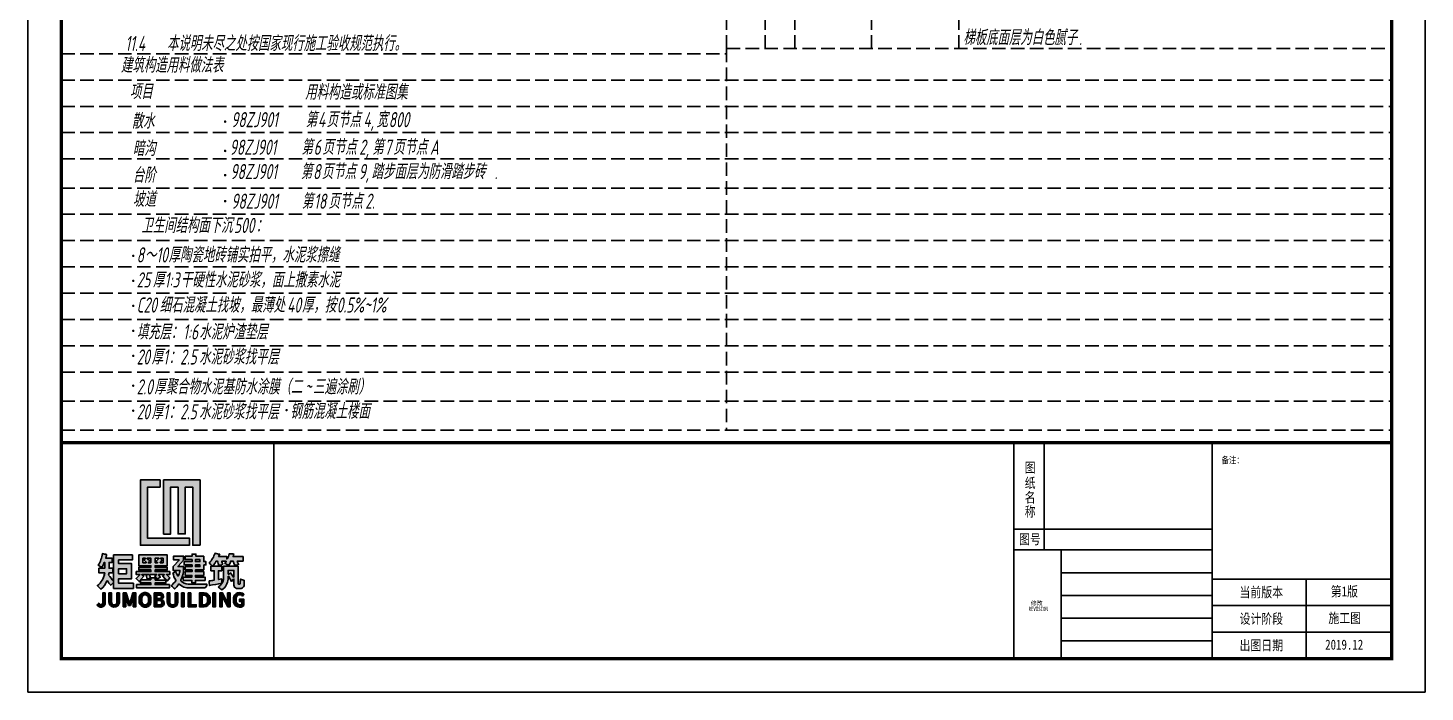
# Model space of a CAD drawing. Header units: millimetres. Extents: x -807114 to 558292, y -468455 to -61603.
# Drawn here: x -581947 to -556163, y -153636 to -141371 of the extents above; entities that cross this region are included whole.
import ezdxf
from ezdxf.enums import TextEntityAlignment as Align

# ---------------------------------------------------------------- set-up
doc = ezdxf.new("R2010")
doc.units = ezdxf.units.MM
doc.header["$LTSCALE"] = 1000
doc.linetypes.add('DASH', pattern=[0.35, 0.25, -0.1])
for name, color, linetype in [('PUB_TEXT', 3, 'Continuous'), ('PUB_TITLE', 4, 'Continuous'), ('标注1', 7, 'Continuous')]:
    doc.layers.add(name, color=color, linetype=linetype)
doc.styles.add('TEXT', font='gbeitc.shx', dxfattribs={"width": 0.85, "bigfont": 'hztxt.shx'})
doc.styles.add('ZDBOX', font='simsun.ttc', dxfattribs={"width": 0.7})
doc.styles.add('宋体', font='simsun.ttc', dxfattribs={"width": 0.8})

# ---------------------------------------------------------------- blocks, each defined once
blk = doc.blocks.new('rdfhdghkyouy')
h = blk.add_hatch(color=1)
h.dxf.hatch_style = 1
h.paths.add_polyline_path([(2159971.7, 406811.8), (2159998.1, 406811.8), (2159998.1, 406826.8), (2159956.5, 406826.8), (2159956.5, 406688.1), (2160060.7, 406688.1), (2160060.7, 406703), (2159971.7, 406703)])
h = blk.add_hatch(color=1)
h.dxf.hatch_style = 1
h.paths.add_polyline_path([(2160036.5, 406712), (2160051.7, 406712), (2160051.7, 406811.7), (2160067.7, 406811.7), (2160067.7, 406687.9), (2160083, 406687.9), (2160083, 406826.8), (2160005.4, 406826.8), (2160005.4, 406711.8), (2160020.5, 406711.8), (2160020.5, 406811.7), (2160036.5, 406811.7)])
h = blk.add_hatch(color=256)
h.dxf.hatch_style = 1
h.paths.add_polyline_path([(2160122.1, 406633.7), (2160129.2, 406633.7), (2160129.2, 406643.4), (2160106.1, 406643.4), (2160106.1, 406633.6), (2160113.2, 406633.6), (2160113.2, 406613.7, -0.0265), (2160102.5, 406611.9, 0.097106), (2160103.4, 406602.3, -0.005713), (2160129.2, 406607.1, 0.05), (2160129.3, 406616.5, 0.024926), (2160123, 406615, -0.515318), (2160122.1, 406615.5)])
h.paths.add_polyline_path([(2160164, 406643.4), (2160132.9, 406643.4), (2160132.9, 406614.9, -0.1854), (2160122.3, 406599.4, 0.144295), (2160129.6, 406593.4, 0.244594), (2160142.6, 406615.8), (2160142.6, 406622), (2160143.5, 406622), (2160150.1, 406611.1), (2160154.2, 406615.8), (2160155.2, 406615.8), (2160155.2, 406602.9, 0.365184), (2160160.4, 406596.2), (2160170.6, 406596.2, 0.348371), (2160177.2, 406604.6), (2160177.2, 406613.1, 0.011482), (2160169.4, 406615.8), (2160169.4, 406612.2), (2160168.3, 406612.2), (2160168.3, 406606, -0.574481), (2160164, 406606.5)])
h.paths.add_polyline_path([(2160142.7, 406634.5), (2160155.1, 406634.5), (2160155.1, 406620.2), (2160154.2, 406620.2), (2160147.7, 406629.4), (2160144.4, 406626.5), (2160142.7, 406626.5)], flags=16)
h.paths.add_polyline_path([(2160174.7, 406663.9), (2160153.4, 406663.9, 0.07162), (2160154.8, 406669.2, 0.023398), (2160145.3, 406670, -0.080777), (2160140.6, 406658.7), (2160139.9, 406658.7), (2160139.9, 406664.1), (2160122.5, 406664.1, 0.117099), (2160124.9, 406668.9, -0.03015), (2160114.9, 406670.9, -0.103994), (2160102.7, 406650.1, 0.130817), (2160110.2, 406644, 0.122166), (2160116.8, 406653.9), (2160120.3, 406653.9, 0.044245), (2160123.2, 406645.1, 0.137588), (2160131.5, 406647.7, -0.103032), (2160129.3, 406654), (2160138.3, 406654), (2160138.3, 406653.4, -0.005915), (2160135.5, 406649.3, 0.08158), (2160144.3, 406645.8, 0.192586), (2160148, 406654.1), (2160153.2, 406654.1, 0.071285), (2160157.1, 406645.4, 0.167739), (2160165.3, 406647.5, -0.147898), (2160162.2, 406654.1), (2160174.7, 406654.1)])
h = blk.add_hatch(color=256)
h.dxf.hatch_style = 1
h.paths.add_polyline_path([(2159889.6, 406639), (2159889.6, 406651.5), (2159896.6, 406651.5), (2159896.6, 406660.4), (2159882.5, 406660.4, 0.075426), (2159884.5, 406668.2, 0.02828), (2159875.5, 406670.1, -0.101092), (2159866.7, 406645.4, 0.098123), (2159875.1, 406641.4, 0.05359), (2159879.3, 406651.5, -0.000618), (2159880.6, 406651.5), (2159880.6, 406639), (2159868.1, 406639), (2159868.1, 406629.1), (2159880.5, 406629.1, -0.17747), (2159864.8, 406601.7), (2159872.5, 406594.2, 0.125187), (2159885, 406612.1, -0.632942), (2159886.1, 406612.2, 0.035284), (2159893.2, 406602.9, 0.043167), (2159899.3, 406608.9), (2159899.3, 406611.4, -0.026646), (2159888.8, 406624.5, 0.19173), (2159889.4, 406629.1), (2159897.5, 406629.1), (2159897.5, 406639)])
h = blk.add_hatch(color=256)
h.dxf.hatch_style = 1
h.paths.add_polyline_path([(2159899.3, 406596.2), (2159941.3, 406596.2), (2159941.3, 406607), (2159910.1, 406607), (2159910.1, 406616.7), (2159937.6, 406616.7), (2159937.6, 406648.9), (2159910.1, 406648.9), (2159910.1, 406656.7), (2159939.4, 406656.7), (2159939.4, 406667.5), (2159899.3, 406667.5)])
h.paths.add_polyline_path([(2159910, 406638.1), (2159926.9, 406638.1), (2159926.9, 406627.4), (2159910, 406627.4)], flags=16)
h = blk.add_hatch(color=256)
h.dxf.hatch_style = 1
h.paths.add_polyline_path([(2159987.6, 406631.9), (2159987.6, 406635.4), (2160013.4, 406635.4), (2160013.4, 406640.7), (2159987.6, 406640.7), (2159987.6, 406644.3), (2160013.5, 406644.3), (2160013.5, 406667.4), (2159952.9, 406667.4), (2159952.9, 406644.3), (2159978.8, 406644.3), (2159978.8, 406640.8), (2159952.8, 406640.8), (2159952.8, 406635.4), (2159978.7, 406635.4), (2159978.7, 406631.9), (2159947.6, 406631.9), (2159947.5, 406625.6), (2159955.5, 406625.6), (2159947.1, 406617.4), (2159953.6, 406610.7), (2159956.3, 406613.2), (2159956.3, 406607.8), (2159978.7, 406607.8), (2159978.7, 406604.2), (2159948.3, 406604.2), (2159948.3, 406597.1), (2160017.8, 406597.1), (2160017.8, 406604.3), (2159987.6, 406604.3), (2159987.6, 406607.7), (2160010.7, 406607.7), (2160010.7, 406614), (2159987.7, 406614), (2159987.7, 406618.5), (2159977.9, 406618.5), (2159975.7, 406625.6), (2159991.1, 406625.6), (2159987.1, 406623.1), (2159991.6, 406615.7), (2159998.4, 406619.9), (2159994.8, 406625.6), (2160007.1, 406625.6), (2160003.9, 406622.4), (2160013, 406611.8), (2160019.1, 406618.4), (2160011.7, 406625.6), (2160018.8, 406625.6), (2160018.8, 406631.9)])
h.paths.add_polyline_path([(2159974.1, 406625.6), (2159968.3, 406624.2), (2159970.9, 406615.5), (2159977.6, 406617.6), (2159978.6, 406617.6), (2159978.6, 406614.1), (2159957.3, 406614.1), (2159957.3, 406614.9), (2159963.3, 406622.4), (2159959, 406625.6)], flags=16)
h.paths.add_polyline_path([(2159987.6, 406650.6), (2159987.6, 406660.3), (2159995.6, 406660.3), (2159995.6, 406659.4), (2159990, 406654), (2159992.9, 406651.4), (2159992.9, 406650.6)], flags=16)
h.paths.add_polyline_path([(2159978.6, 406650.5), (2159973.4, 406650.5), (2159973.4, 406651.7), (2159976.6, 406654.5), (2159970.6, 406659.5), (2159970.6, 406660.4), (2159978.6, 406660.4)], flags=16)
h.paths.add_polyline_path([(2159998.3, 406650.6), (2159998.3, 406651.5), (2160002.7, 406656), (2159999.2, 406659.5), (2159999.2, 406660.4), (2160004.5, 406660.4), (2160004.5, 406650.6)], flags=16)
h.paths.add_polyline_path([(2159968.9, 406650.6), (2159961.8, 406650.6), (2159961.8, 406660.3), (2159966.9, 406660.3), (2159966.9, 406659.4), (2159963.9, 406657), (2159968.9, 406652.3)], flags=16)
h = blk.add_hatch(color=256)
h.dxf.hatch_style = 1
h.paths.add_polyline_path([(2160048.2, 406632), (2160048.2, 406642.5), (2160036.5, 406642.5), (2160036.5, 406643.4), (2160048.2, 406656), (2160048.2, 406664.8), (2160026.7, 406664.8), (2160026.7, 406656.8), (2160038.4, 406656.8), (2160038.4, 406655.9), (2160025.9, 406642.5), (2160025.9, 406634.5), (2160040.2, 406634.5), (2160040.2, 406632.3, -0.094714), (2160036.7, 406622.6, -0.697354), (2160035.8, 406622.6, 0.000076), (2160031.4, 406631.9), (2160025.4, 406628.7, 0.101136), (2160031.5, 406614, -0.613145), (2160031.3, 406612.1, -0.034324), (2160022.2, 406602.3, 0.063835), (2160029.3, 406595.2, 0.053493), (2160037.4, 406604.9, -0.6157), (2160038.6, 406605.1, 0.207786), (2160060.8, 406597.4), (2160094.1, 406597.4, 0.26103), (2160097.2, 406605.5), (2160057.5, 406605.5, -0.163358), (2160042.8, 406611.7, -0.39359), (2160042.4, 406614.5, 0.079801)])
h = blk.add_hatch(color=256)
h.dxf.hatch_style = 1
h.paths.add_polyline_path([(2160073.1, 406631.8), (2160073.1, 406635.3), (2160091, 406635.3), (2160091, 406646.1), (2160095.6, 406646.1), (2160095.6, 406653.2), (2160090.9, 406653.2), (2160090.9, 406664.7), (2160074.2, 406664.7), (2160074.2, 406669.2), (2160066, 406669.2), (2160066, 406664.7), (2160051.8, 406664.7), (2160051.8, 406657.6), (2160066.1, 406657.6), (2160066.1, 406653.2), (2160049.1, 406653.2), (2160049.1, 406646), (2160066, 406646), (2160066, 406642.5), (2160051.7, 406642.5), (2160051.7, 406635.6), (2160066, 406635.6), (2160066, 406631.8), (2160051.8, 406631.8), (2160051.8, 406623.8), (2160065.9, 406623.8), (2160065.9, 406620.4), (2160047.3, 406620.4), (2160047.3, 406613.1), (2160065.9, 406613.1), (2160065.9, 406607.8), (2160073.3, 406607.8), (2160073.3, 406613.1), (2160093.7, 406613.1), (2160093.7, 406620.3), (2160073.1, 406620.3), (2160073.1, 406623.9), (2160091, 406623.9), (2160091, 406631.8)])
h.paths.add_polyline_path([(2160073.2, 406642.5), (2160073.2, 406646.1), (2160082.8, 406646.1), (2160082.8, 406642.5)], flags=16)
h.paths.add_polyline_path([(2160073.1, 406653.3), (2160073.1, 406657.6), (2160082.8, 406657.6), (2160082.8, 406653.3)], flags=16)
h = blk.add_hatch(color=256)
h.dxf.hatch_style = 1
h.paths.add_polyline_path([(2159876.2, 406565, -0.864465), (2159867.9, 406564.8), (2159864.1, 406561.2, 0.640771), (2159881.6, 406562.6), (2159881.6, 406586.4), (2159876.2, 406586.4)])
h = blk.add_hatch(color=256)
h.dxf.hatch_style = 1
h.paths.add_polyline_path([(2159911.8, 406566.5), (2159911.8, 406586.4), (2159906.5, 406586.4), (2159906.5, 406566.9, -1.009966), (2159894.9, 406566.8), (2159894.9, 406586.5), (2159889.5, 406586.5), (2159889.5, 406567.8, 0.977216)])
h = blk.add_hatch(color=256)
h.dxf.hatch_style = 1
h.paths.add_polyline_path([(2159932.4, 406566.9), (2159926.2, 406586.4), (2159919.7, 406586.4), (2159919.7, 406557.1), (2159925.2, 406557.1), (2159925.2, 406576.5), (2159926, 406576.5), (2159931.3, 406559.8), (2159935.1, 406559.8), (2159941, 406578.5), (2159941.2, 406578.5), (2159941.2, 406557), (2159946.6, 406557), (2159946.6, 406586.5), (2159940.2, 406586.5), (2159934.2, 406566.9)])
h = blk.add_hatch(color=256)
h.dxf.hatch_style = 1
h.paths.add_polyline_path([(2159964.3, 406556.1), (2159969, 406556.1, 0.298348), (2159978.7, 406566.2), (2159978.7, 406577.1, 0.364292), (2159968, 406587.2), (2159964.4, 406587.2, 0.350695), (2159953.7, 406577.3), (2159953.7, 406565.9, 0.26696)])
h.paths.add_polyline_path([(2159959.1, 406567.7), (2159959.1, 406576.1, -0.250076), (2159964.4, 406582.3), (2159968, 406582.3, -0.285743), (2159973.3, 406576.1), (2159973.3, 406567.7, -0.285743), (2159968, 406561.5), (2159964.4, 406561.5, -0.250076)], flags=16)
h = blk.add_hatch(color=256)
h.dxf.hatch_style = 1
h.paths.add_polyline_path([(2160002.1, 406572.3), (2160002.1, 406573.8, 0.826888), (2159997.4, 406586.6), (2159985.9, 406586.6), (2159985.9, 406557.1), (2159997.4, 406557.1, 0.912972)])
h.paths.add_polyline_path([(2159999.8, 406561.5), (2159991.2, 406561.5), (2159991.2, 406570.4), (2160000, 406570.4, -0.432832)], flags=16)
h.paths.add_polyline_path([(2159999.1, 406574.9), (2159991.2, 406574.9), (2159991.2, 406582), (2159999, 406582, -0.583472)], flags=16)
h = blk.add_hatch(color=256)
h.dxf.hatch_style = 1
h.paths.add_polyline_path([(2160028.9, 406556.7, 0.366868), (2160035.7, 406566.7), (2160035.7, 406586.4), (2160030.3, 406586.4), (2160030.3, 406566.7, -0.36078), (2160028, 406562, -0.268116), (2160021.6, 406562.1, -0.217237), (2160018.8, 406566.7), (2160018.8, 406586.5), (2160013.4, 406586.5), (2160013.4, 406567.9, 0.336908), (2160020.8, 406556.6, 0.089531)])
h = blk.add_hatch(color=256)
h.dxf.hatch_style = 1
h.paths.add_polyline_path([(2160049.1, 406586.5), (2160043.7, 406586.5), (2160043.7, 406557), (2160049.1, 406557)])
h = blk.add_hatch(color=256)
h.dxf.hatch_style = 1
h.paths.add_polyline_path([(2160063.3, 406561.5), (2160063.3, 406586.5), (2160058, 406586.5), (2160058, 406557.1), (2160074.9, 406557.1), (2160074.9, 406561.5)])
h = blk.add_hatch(color=256)
h.dxf.hatch_style = 1
h.paths.add_polyline_path([(2160091.8, 406557, 0.327653), (2160104.3, 406566.3, 0.052451), (2160104.3, 406576.9, 0.343572), (2160091.8, 406586.4), (2160081.9, 406586.4), (2160081.9, 406557)])
h.paths.add_polyline_path([(2160087.4, 406561.5), (2160087.4, 406582), (2160093.5, 406582, -0.193939), (2160098.8, 406575.1, -0.007348), (2160098.9, 406567.5, -0.192736), (2160093.5, 406561.5)], flags=16)
h = blk.add_hatch(color=256)
h.dxf.hatch_style = 1
h.paths.add_polyline_path([(2160110.6, 406556.9), (2160115.9, 406556.9), (2160115.9, 406586.5), (2160110.6, 406586.5)])
h = blk.add_hatch(color=256)
h.dxf.hatch_style = 1
h.paths.add_polyline_path([(2160141.7, 406565.9), (2160141, 406565.9), (2160131.1, 406586.5), (2160124.8, 406586.5), (2160124.8, 406557), (2160130.2, 406557), (2160130.2, 406578.4), (2160130.9, 406578.4), (2160141.8, 406557.2), (2160147.1, 406557.2), (2160147.1, 406586.4), (2160141.7, 406586.4)])
h = blk.add_hatch(color=256)
h.dxf.hatch_style = 1
h.paths.add_polyline_path([(2160176.5, 406559.8), (2160176.5, 406573.1), (2160166.7, 406573.1), (2160166.7, 406568.6), (2160172, 406568.6), (2160172, 406561.5, -0.413609), (2160159.6, 406567.7), (2160159.6, 406576.4, -0.631574), (2160173.5, 406579.9), (2160176.5, 406583.6, 0.61009), (2160154.1, 406576), (2160154.1, 406566.7, 0.585231)])
for p, q in [((2160132.9, 406614.9), (2160132.9, 406643.4)), ((2160164, 406643.4), (2160164, 406606.5)), ((2159955.5, 406625.6), (2159947.1, 406617.4)), ((2159957.3, 406614.9), (2159963.3, 406622.4)), ((2160113.2, 406633.6), (2160113.2, 406613.7)), ((2160122.1, 406633.7), (2160122.1, 406615.5)), ((2159864.8, 406601.7), (2159872.5, 406594.2)), ((2160124.8, 406557), (2160124.8, 406586.5)), ((2160147.1, 406586.4), (2160147.1, 406557.2)), ((2159999.1, 406574.9), (2159991.2, 406574.9)), ((2160000, 406570.4), (2159991.2, 406570.4))]:
    blk.add_line(p, q)
for points in [[(2160060.7, 406687.7), (2160060.7, 406703), (2159971.7, 406703), (2159971.7, 406811.8), (2159998.1, 406811.8), (2159998.1, 406826.8), (2159956.5, 406826.8), (2159956.5, 406688.1), (2160060.4, 406688.1)], [(2160083.1, 406687.9), (2160067.7, 406687.9), (2160067.7, 406811.7), (2160051.7, 406811.7), (2160051.7, 406712), (2160036.5, 406712), (2160036.5, 406811.7), (2160020.5, 406811.7), (2160020.5, 406711.8), (2160005.4, 406711.8), (2160005.4, 406826.8), (2160083, 406826.8), (2160083, 406687.9)]]:
    blk.add_lwpolyline(points)
for points in [[(2160174.7, 406663.9), (2160153.4, 406663.9, 0.07162), (2160154.8, 406669.2, 0.023398), (2160145.3, 406670, -0.080777), (2160140.6, 406658.7), (2160139.9, 406658.7), (2160139.9, 406664.1), (2160122.5, 406664.1, 0.117099), (2160124.9, 406668.9, -0.03015), (2160114.9, 406670.9, -0.103994), (2160102.7, 406650.1, 0.130817), (2160110.2, 406644, 0.122166), (2160116.8, 406653.9), (2160120.3, 406653.9, 0.044245), (2160123.2, 406645.1, 0.137588), (2160131.5, 406647.7, -0.103032), (2160129.3, 406654), (2160138.3, 406654), (2160138.3, 406653.4, -0.005915), (2160135.5, 406649.3, 0.08158), (2160144.3, 406645.8, 0.192586), (2160148, 406654.1), (2160153.2, 406654.1, 0.071285), (2160157.1, 406645.4, 0.167739), (2160165.3, 406647.5, -0.147898), (2160162.2, 406654.1), (2160174.7, 406654.1)], [(2159888.8, 406624.5, 0.19173), (2159889.4, 406629.1), (2159897.5, 406629.1), (2159897.5, 406639), (2159889.6, 406639), (2159889.6, 406651.5), (2159896.6, 406651.5), (2159896.6, 406660.4), (2159882.5, 406660.4, 0.075426), (2159884.5, 406668.2, 0.02828), (2159875.5, 406670.1, -0.101092), (2159866.7, 406645.4, 0.098123), (2159875.1, 406641.4, 0.05359), (2159879.3, 406651.5, -0.000618), (2159880.6, 406651.5), (2159880.6, 406639), (2159868.1, 406639), (2159868.1, 406629.1), (2159880.5, 406629.1, -0.17747), (2159864.8, 406601.7), (2159872.5, 406594.2, 0.125187), (2159885, 406612.1, -0.632942), (2159886.1, 406612.2, 0.035284), (2159893.2, 406602.9, 0.043167), (2159899.3, 406608.9), (2159899.3, 406611.4, -0.026646)], [(2160048.2, 406632), (2160048.2, 406642.5), (2160036.5, 406642.5), (2160036.5, 406643.4), (2160048.2, 406656), (2160048.2, 406664.8), (2160026.7, 406664.8), (2160026.7, 406656.8), (2160038.4, 406656.8), (2160038.4, 406655.9), (2160025.9, 406642.5), (2160025.9, 406634.5), (2160040.2, 406634.5), (2160040.2, 406632.3, -0.094714), (2160036.7, 406622.6, -0.697358), (2160035.8, 406622.6, 0.000076), (2160031.4, 406631.9), (2160025.4, 406628.7, 0.101136), (2160031.5, 406614, -0.613145), (2160031.3, 406612.1, -0.034324), (2160022.2, 406602.3, 0.063835), (2160029.3, 406595.2, 0.053493), (2160037.4, 406604.9, -0.6157), (2160038.6, 406605.1, 0.207786), (2160060.8, 406597.4), (2160094.1, 406597.4, 0.26103), (2160097.2, 406605.5), (2160057.5, 406605.5, -0.163358), (2160042.8, 406611.7, -0.335218), (2160042.2, 406614.2, 0.081667)], [(2160129.2, 406643.4), (2160106.1, 406643.4), (2160106.1, 406633.6), (2160113.2, 406633.6), (2160113.2, 406613.7, -0.0265), (2160102.5, 406611.9, 0.097106), (2160103.4, 406602.3, -0.005713), (2160129.2, 406607.1, 0.05), (2160129.3, 406616.5, 0.024926), (2160123, 406615, -0.515318), (2160122.1, 406615.5), (2160122.1, 406633.7), (2160129.2, 406633.7)], [(2160142.6, 406622), (2160143.5, 406622), (2160150.1, 406611.1), (2160154.2, 406615.8), (2160155.2, 406615.8), (2160155.2, 406602.9, 0.365184), (2160160.4, 406596.2), (2160170.6, 406596.2, 0.348371), (2160177.2, 406604.6), (2160177.2, 406613.1, 0.011482), (2160169.4, 406615.8), (2160169.4, 406612.2), (2160168.3, 406612.2), (2160168.3, 406606, -0.574481), (2160164, 406606.5), (2160164, 406643.4), (2160132.9, 406643.4), (2160132.9, 406614.9, -0.1854), (2160122.3, 406599.4, 0.144295), (2160129.6, 406593.4, 0.244594), (2160142.6, 406615.8)], [(2159881.6, 406586.4), (2159876.2, 406586.4), (2159876.2, 406565, -0.864465), (2159867.9, 406564.8), (2159864.1, 406561.2, 0.640771), (2159881.6, 406562.6)], [(2159894.9, 406566.8), (2159894.9, 406586.5), (2159889.5, 406586.5), (2159889.5, 406567.8, 0.977216), (2159911.8, 406566.5), (2159911.8, 406586.4), (2159906.5, 406586.4), (2159906.5, 406566.7, -0.98776)], [(2159978.7, 406566.2), (2159978.7, 406577.1, 0.364292), (2159968, 406587.2), (2159964.4, 406587.2, 0.350695), (2159953.7, 406577.3), (2159953.7, 406565.9, 0.26696), (2159964.3, 406556.1), (2159969, 406556.1, 0.298348)], [(2159959.1, 406567.7), (2159959.1, 406576.1, -0.250076), (2159964.4, 406582.3), (2159968, 406582.3, -0.285743), (2159973.3, 406576.1), (2159973.3, 406567.7, -0.285743), (2159968, 406561.5), (2159964.4, 406561.5, -0.250076)], [(2160002.1, 406572.3), (2160002.1, 406573.8, 0.826888), (2159997.4, 406586.6), (2159985.9, 406586.6), (2159985.9, 406557.1), (2159997.4, 406557.1, 0.912972)], [(2159999.1, 406574.9), (2159991.2, 406574.9), (2159991.2, 406582), (2159999, 406582, -0.583472)], [(2160035.7, 406566.7), (2160035.7, 406586.4), (2160030.3, 406586.4), (2160030.3, 406566.7, -0.36078), (2160028, 406562, -0.268116), (2160021.6, 406562.1, -0.217237), (2160018.8, 406566.7), (2160018.8, 406586.5), (2160013.4, 406586.5), (2160013.4, 406567.9, 0.336908), (2160020.8, 406556.6, 0.089531), (2160028.9, 406556.7, 0.366868)], [(2160104.3, 406566.3, 0.052451), (2160104.3, 406576.9, 0.343572), (2160091.8, 406586.4), (2160081.9, 406586.4), (2160081.9, 406557), (2160091.8, 406557, 0.327653)], [(2160087.4, 406582), (2160093.5, 406582, -0.193939), (2160098.8, 406575.1, -0.007348), (2160098.9, 406567.5, -0.192736), (2160093.5, 406561.5), (2160087.4, 406561.5)], [(2160159.6, 406567.7), (2160159.6, 406576.4, -0.631574), (2160173.5, 406579.9), (2160176.5, 406583.6, 0.61009), (2160154.1, 406576), (2160154.1, 406566.7, 0.585231), (2160176.5, 406559.8), (2160176.5, 406573.1), (2160166.7, 406573.1), (2160166.7, 406568.6), (2160172, 406568.6), (2160172, 406561.5, -0.413609)], [(2159999.8, 406561.5), (2159991.2, 406561.5), (2159991.2, 406570.4), (2160000, 406570.4, -0.432832)]]:
    blk.add_lwpolyline(points, format="xyb", close=True)
for points in [[(2159939.4, 406656.7), (2159939.4, 406667.5), (2159899.3, 406667.5), (2159899.3, 406596.2), (2159941.3, 406596.2), (2159941.3, 406607), (2159910.1, 406607), (2159910.1, 406616.7), (2159937.6, 406616.7), (2159937.6, 406648.9), (2159910.1, 406648.9), (2159910.1, 406656.7)], [(2159937.6, 406648.9), (2159910.1, 406648.9), (2159910.1, 406656.7), (2159939.4, 406656.7), (2159939.4, 406667.5), (2159899.3, 406667.5), (2159899.3, 406596.2), (2159941.3, 406596.2), (2159941.3, 406607), (2159910.1, 406607), (2159910.1, 406616.7), (2159937.6, 406616.7)], [(2160010.7, 406614), (2159987.7, 406614), (2159987.7, 406618.5), (2159977.9, 406618.5), (2159975.7, 406625.6), (2159991.1, 406625.6), (2159987.1, 406623.1), (2159991.6, 406615.7), (2159998.4, 406619.9), (2159994.8, 406625.6), (2160007.1, 406625.6), (2160003.9, 406622.4), (2160013, 406611.8), (2160019.1, 406618.4), (2160011.7, 406625.6), (2160018.8, 406625.6), (2160018.8, 406631.9), (2159987.6, 406631.9), (2159987.6, 406635.4), (2160013.4, 406635.4), (2160013.4, 406640.7), (2159987.6, 406640.7), (2159987.6, 406644.3), (2160013.5, 406644.3), (2160013.5, 406667.4), (2159952.9, 406667.4), (2159952.9, 406644.3), (2159978.8, 406644.3), (2159978.8, 406640.8), (2159952.8, 406640.8), (2159952.8, 406635.4), (2159978.7, 406635.4), (2159978.7, 406631.9), (2159947.6, 406631.9), (2159947.5, 406625.6), (2159955.5, 406625.6), (2159947.1, 406617.4), (2159953.6, 406610.7), (2159956.3, 406613.2), (2159956.3, 406607.8), (2159978.7, 406607.8), (2159978.7, 406604.2), (2159948.3, 406604.2), (2159948.3, 406597.1), (2160017.8, 406597.1), (2160017.8, 406604.3), (2159987.6, 406604.3), (2159987.6, 406607.7), (2160010.7, 406607.7)], [(2159968.9, 406650.6), (2159961.8, 406650.6), (2159961.8, 406660.3), (2159966.9, 406660.3), (2159966.9, 406659.4), (2159963.9, 406657), (2159968.9, 406652.3)], [(2159978.6, 406650.5), (2159973.4, 406650.5), (2159973.4, 406651.7), (2159976.6, 406654.5), (2159970.6, 406659.5), (2159970.6, 406660.4), (2159978.6, 406660.4)], [(2159987.6, 406650.6), (2159987.6, 406660.3), (2159995.6, 406660.3), (2159995.6, 406659.4), (2159990, 406654), (2159992.9, 406651.4), (2159992.9, 406650.6)], [(2159998.3, 406650.6), (2159998.3, 406651.5), (2160002.7, 406656), (2159999.2, 406659.5), (2159999.2, 406660.4), (2160004.5, 406660.4), (2160004.5, 406650.6)], [(2160091, 406646.1), (2160095.6, 406646.1), (2160095.6, 406653.2), (2160090.9, 406653.2), (2160090.9, 406664.7), (2160074.2, 406664.7), (2160074.2, 406669.2), (2160066, 406669.2), (2160066, 406664.7), (2160051.8, 406664.7), (2160051.8, 406657.6), (2160066.1, 406657.6), (2160066.1, 406653.2), (2160049.1, 406653.2), (2160049.1, 406646), (2160066, 406646), (2160066, 406642.5), (2160051.7, 406642.5), (2160051.7, 406635.6), (2160066, 406635.6), (2160066, 406631.8), (2160051.8, 406631.8), (2160051.8, 406623.8), (2160065.9, 406623.8), (2160065.9, 406620.4), (2160047.3, 406620.4), (2160047.3, 406613.1), (2160065.9, 406613.1), (2160065.9, 406607.8), (2160073.3, 406607.8), (2160073.3, 406613.1), (2160093.7, 406613.1), (2160093.7, 406620.3), (2160073.1, 406620.3), (2160073.1, 406623.9), (2160091, 406623.9), (2160091, 406631.8), (2160073.1, 406631.8), (2160073.1, 406635.3), (2160091, 406635.3)], [(2160073.1, 406657.6), (2160082.8, 406657.6), (2160082.8, 406653.3), (2160073.1, 406653.3)], [(2160073.1, 406653.3), (2160073.1, 406657.6), (2160082.8, 406657.6), (2160082.8, 406653.3)], [(2160073.2, 406646.1), (2160082.8, 406646.1), (2160082.8, 406642.5), (2160073.2, 406642.5)], [(2160073.2, 406642.5), (2160073.2, 406646.1), (2160082.8, 406646.1), (2160082.8, 406642.5)], [(2159910, 406638.1), (2159926.9, 406638.1), (2159926.9, 406627.4), (2159910, 406627.4)], [(2159910, 406627.4), (2159910, 406638.1), (2159926.9, 406638.1), (2159926.9, 406627.4)], [(2159978.6, 406614.1), (2159957.3, 406614.1), (2159957.3, 406614.9), (2159963.3, 406622.4), (2159959, 406625.6), (2159974.1, 406625.6), (2159968.3, 406624.2), (2159970.9, 406615.5), (2159977.6, 406617.6), (2159978.6, 406617.6)], [(2160142.7, 406626.5), (2160142.7, 406634.5), (2160155.1, 406634.5), (2160155.1, 406620.2), (2160154.2, 406620.2), (2160147.7, 406629.4), (2160144.4, 406626.5)], [(2159925.2, 406576.5), (2159926, 406576.5), (2159931.3, 406559.8), (2159935.1, 406559.8), (2159941, 406578.5), (2159941.2, 406578.5), (2159941.2, 406557), (2159946.6, 406557), (2159946.6, 406586.5), (2159940.2, 406586.5), (2159934.2, 406566.9), (2159932.4, 406566.9), (2159926.2, 406586.4), (2159919.7, 406586.4), (2159919.7, 406557.1), (2159925.2, 406557.1)], [(2160043.7, 406586.5), (2160049.1, 406586.5), (2160049.1, 406557), (2160043.7, 406557)], [(2160049.1, 406586.5), (2160043.7, 406586.5), (2160043.7, 406557), (2160049.1, 406557)], [(2160063.3, 406586.5), (2160058, 406586.5), (2160058, 406557.1), (2160074.9, 406557.1), (2160074.9, 406561.5), (2160063.3, 406561.5)], [(2160110.6, 406586.5), (2160115.9, 406586.5), (2160115.9, 406556.9), (2160110.6, 406556.9)], [(2160115.9, 406586.5), (2160110.6, 406586.5), (2160110.6, 406556.9), (2160115.9, 406556.9)], [(2160130.2, 406578.4), (2160130.9, 406578.4), (2160141.8, 406557.2), (2160147.1, 406557.2), (2160147.1, 406586.4), (2160141.7, 406586.4), (2160141.7, 406565.9), (2160141, 406565.9), (2160131.1, 406586.5), (2160124.8, 406586.5), (2160124.8, 406557), (2160130.2, 406557)]]:
    blk.add_lwpolyline(points, close=True)
for centre, radius, start, end in [((2159835.1, 406636.8), 46, 310.1249, 350.379), ((2159843.4, 406627.8), 44.4, 310.8521, 339.4229), ((2160058.6, 406626.8), 29.5, 227.33, 274.283)]:
    blk.add_arc(centre, radius, start, end)
blk = doc.blocks.new('G$CB05D023B')
for p, q in [((18755, 2624), (18755, 4604)), ((18203, 3008), (21854, 3008))]:
    blk.add_line(p, q)
at = {"const_width": 30.7}
for points in [[(4537, 4604), (4537, 614)], [(18194, 4604), (18194, 614)], [(21854, 4604), (21854, 614)], [(18203, 2624), (21854, 2624)]]:
    blk.add_lwpolyline(points, dxfattribs=at)
at = {"layer": 'PUB_TITLE'}
for p, q in [((21854, 2087), (25170, 2087)), ((23588, 614), (23588, 2087)), ((21854, 1596), (25170, 1596)), ((21854, 1596), (25170, 1596)), ((21854, 1105), (25170, 1105))]:
    blk.add_line(p, q, dxfattribs=at)
blk.add_lwpolyline([(0, 36466), (0, 0), (25784, 0), (25784, 36466)], close=True, dxfattribs=at)
at = {"layer": 'PUB_TITLE', "const_width": 61.4}
blk.add_lwpolyline([(614, 34931), (614, 614), (25170, 614), (25170, 34931)], close=True, dxfattribs=at)
blk.add_lwpolyline([(614, 4604), (25170, 4604)], dxfattribs=at)
at = {"layer": 'PUB_TITLE'}
blk.add_open_spline([(19071, 2624), (19071, 2624), (19071, 1470), (19071, 614)], degree=3, dxfattribs=at)
for points in [[(19071, 2205), (19071, 2205), (20385, 2205), (21181, 2205), (21181, 2205), (21630, 2205), (21854, 2205)], [(19071, 1786), (19071, 1786), (20385, 1786), (21181, 1786), (21181, 1786), (21630, 1786), (21854, 1786)], [(19071, 1367), (19071, 1367), (20385, 1367), (21181, 1367), (21181, 1367), (21630, 1367), (21854, 1367)], [(19071, 948), (19071, 948), (20385, 948), (21181, 948), (21181, 948), (21630, 948), (21854, 948)]]:
    blk.add_open_spline(points, degree=3, knots=[0, 0, 0, 0, 0.614019, 0.614019, 0.614019, 673.65089, 673.65089, 673.65089, 673.65089], dxfattribs=at)
at = {"xscale": 8.682400419043766, "yscale": 8.682400419043766, "zscale": 8.682400419043766}
blk.add_blockref('rdfhdghkyouy', (-18751530, -3528316), dxfattribs=at)
at = {"style": 'ZDBOX', "width": 0.8}
for s, height, p in [('图', 184, (18496, 4144)), ('备注：', 122.8, (22234, 4288)), ('纸', 184, (18496, 3866)), ('名', 184, (18496, 3598)), ('称', 184, (18496, 3334)), ('图号', 184.2, (18492, 2822))]:
    blk.add_text(s, height=height, dxfattribs=at).set_placement(p, align=Align.MIDDLE)
for s, p in [('当前版本', (22360, 1753)), ('第1版', (24043, 1766)), ('设计阶段', (22360, 1262)), ('施工图', (24000, 1275)), ('出图日期', (22360, 771)), ('2019.12', (23941, 784))]:
    blk.add_text(s, height=184.2, dxfattribs=at).set_placement(p)
at = {"layer": 'PUB_TEXT', "color": 8, "style": '宋体', "width": 0.7}
blk.add_text('REVISION', height=78, dxfattribs=at).set_placement((18466, 1474), align=Align.BOTTOM_LEFT)
at = {"layer": 'PUB_TEXT', "color": 8, "style": '宋体'}
blk.add_text('修改', height=78, dxfattribs=at).set_placement((18508, 1602))

msp = doc.modelspace()

# ---------------------------------------------------------------- linework, layer by layer
at = {"layer": 'PUB_TEXT', "color": 0}
for points, const_width in [([(-578319.8, -143101.2, 1), (-578296, -143101.2, 1)], 23.3), ([(-578319.8, -143642, 1), (-578296, -143642, 1)], 23.3), ([(-578319.8, -144089.7, 1), (-578296, -144089.7, 1)], 23.3), ([(-578318.4, -144571.4, 1), (-578294.6, -144571.4, 1)], 23.3), ([(-580014.8, -145579.6, 1), (-579992.4, -145579.6, 1)], 21.9), ([(-580014.8, -146041.2, 1), (-579992.4, -146041.2, 1)], 21.9), ([(-580014.8, -146502.8, 1), (-579992.4, -146502.8, 1)], 21.9), ([(-580014.8, -146964.5, 1), (-579992.4, -146964.5, 1)], 21.9), ([(-580014.8, -147426.1, 1), (-579992.4, -147426.1, 1)], 21.9), ([(-580014.8, -147977.7, 1), (-579992.4, -147977.7, 1)], 21.9), ([(-580014.8, -148439.4, 1), (-579992.4, -148439.4, 1)], 21.9), ([(-577184.4, -148428.8, 1), (-577162.1, -148428.8, 1)], 21.9)]:
    msp.add_lwpolyline(points, format="xyb", close=True, dxfattribs=dict(at, const_width=const_width))
at = {"layer": '标注1', "color": 251, "linetype": 'DASH'}
for p, q in [((-568342.2, -141753.7), (-568342.2, -119460)), ((-567795.6, -141753.7), (-567795.6, -119460)), ((-566381.6, -141753.7), (-566381.6, -119460)), ((-564767.6, -141753.7), (-564767.6, -119460)), ((-569054.8, -141753.7), (-569054.8, -120543.3)), ((-569054.8, -141753.7), (-556776.7, -141753.7)), ((-569054.8, -141753.7), (-569054.8, -148801.6)), ((-581333, -141848.2), (-569054.8, -141848.2)), ((-581333, -142333.7), (-556776.7, -142333.7)), ((-581333, -142333.7), (-556776.7, -142333.7)), ((-581333, -142819.3), (-556776.7, -142819.3)), ((-581333, -143304.9), (-556776.7, -143304.9)), ((-581333, -143790.5), (-556776.7, -143790.5)), ((-581333, -144327.8), (-556776.7, -144327.8)), ((-581333, -144813.4), (-556776.7, -144813.4)), ((-581333, -145299), (-556776.7, -145299)), ((-581333, -145784.6), (-556776.7, -145784.6)), ((-581333, -146270.1), (-556776.7, -146270.1)), ((-581333, -146270.1), (-556776.7, -146270.1)), ((-581333, -146755.7), (-556776.7, -146755.7)), ((-581333, -147241.3), (-556776.7, -147241.3)), ((-581333, -147726.9), (-556776.7, -147726.9)), ((-581333, -148264.2), (-556776.7, -148264.2)), ((-581333, -148801.6), (-556776.7, -148801.6))]:
    msp.add_line(p, q, dxfattribs=at)

# ---------------------------------------------------------------- block references
at = {"color": 1}
msp.add_blockref('G$CB05D023B', (-581946.9, -153636.2), dxfattribs=at)

# ---------------------------------------------------------------- texts
at = {"layer": 'PUB_TEXT', "color": 0, "style": 'TEXT', "width": 0.75}
for s, p in [('11.4', (-580151.5, -141796.8)), ('本说明未尽之处按国家现行施工验收规范执行。', (-579381.7, -141796.8)), ('梯板底面层为白色腻子', (-564686.1, -141689.2)), ('.', (-562547.9, -141689.2)), ('建筑构造用料做法表', (-580232.1, -142198.4)), ('项目', (-580068.1, -142686)), ('用料构造或标准图集', (-576833, -142697)), ('散水', (-580033.2, -143231.4)), ('98ZJ901', (-578196.3, -143204.9)), ('第', (-576822.6, -143204.9)), ('4', (-576595.4, -143204.9)), ('页节点', (-576436.4, -143204.9)), ('4,', (-575754.8, -143204.9)), ('宽', (-575516.3, -143204.9)), ('800', (-575289.1, -143204.9)), ('暗沟', (-580013.9, -143737.1)), ('98ZJ901', (-578223.8, -143713.6)), ('第', (-576901.1, -143713.6)), ('6', (-576673.9, -143713.6)), ('页节点', (-576514.9, -143713.6)), ('2,', (-575833.3, -143713.6)), ('第', (-575594.8, -143713.6)), ('7', (-575367.6, -143713.6)), ('页节点', (-575208.6, -143713.6)), ('A', (-574527, -143713.6)), ('第', (-576912.2, -144163.7)), ('页节点', (-576526, -144163.7)), ('踏步面层为防滑踏步砖', (-575605.9, -144163.7)), ('台阶', (-580013.9, -144230.1)), ('98ZJ901', (-578211.5, -144163.7)), ('8', (-576685, -144163.7)), ('9,', (-575844.5, -144163.7)), ('.', (-573334.1, -144163.7)), ('坡道', (-580011.2, -144676)), ('98ZJ901', (-578194.4, -144711.2)), ('第', (-576895.1, -144711.2)), ('18', (-576667.9, -144711.2)), ('页节点', (-576402.9, -144711.2)), ('2.', (-575721.3, -144711.2)), ('卫生间结构面下沉', (-579854.9, -145157.8)), ('500', (-578144.3, -145157.8)), ('：', (-577745.2, -145157.8)), ('8', (-579940.4, -145702.9)), ('厚陶瓷地砖铺实拍平，水泥浆擦缝', (-579352.4, -145702.9)), ('～', (-579790.7, -145702.9)), ('10', (-579576.9, -145702.9)), ('25', (-579940.4, -146164.5)), ('厚', (-579641, -146164.5)), ('1:3', (-579427.2, -146164.5)), ('干硬性水泥砂浆，面上撒素水泥', (-579127.8, -146164.5)), ('C20', (-579940.4, -146628.2)), ('细石混凝土找坡，最薄处', (-579516.3, -146628.2)), ('40', (-577164.2, -146628.2)), ('厚，按', (-576889.8, -146628.2)), ('0.5%~1%', (-576248.3, -146628.2)), ('填充层：', (-579940.4, -147125.6)), ('1:6', (-579085.1, -147125.6)), ('水泥炉渣垫层', (-578785.7, -147125.6)), ('20', (-579940.4, -147587.3)), ('厚', (-579666, -147587.3)), ('1', (-579452.1, -147587.3)), ('：', (-579352.4, -147587.3)), ('2.5', (-579138.5, -147587.3)), ('水泥砂浆找平层', (-578789.3, -147587.3)), ('2.0', (-579940.4, -148138.9)), ('厚聚合物水泥基防水涂膜（二', (-579616.1, -148138.9)), ('~', (-576836.4, -148138.9)), ('三遍涂刷）', (-576686.7, -148138.9)), ('20', (-579940.4, -148600.5)), ('厚', (-579666, -148600.5)), ('1', (-579452.1, -148600.5)), ('：', (-579352.4, -148600.5)), ('2.5', (-579138.5, -148600.5)), ('水泥砂浆找平层', (-578789.3, -148600.5)), ('钢筋混凝土楼面', (-577110, -148590))]:
    msp.add_text(s, height=280, dxfattribs=at).set_placement(p)

doc.saveas('drawing.dxf')
